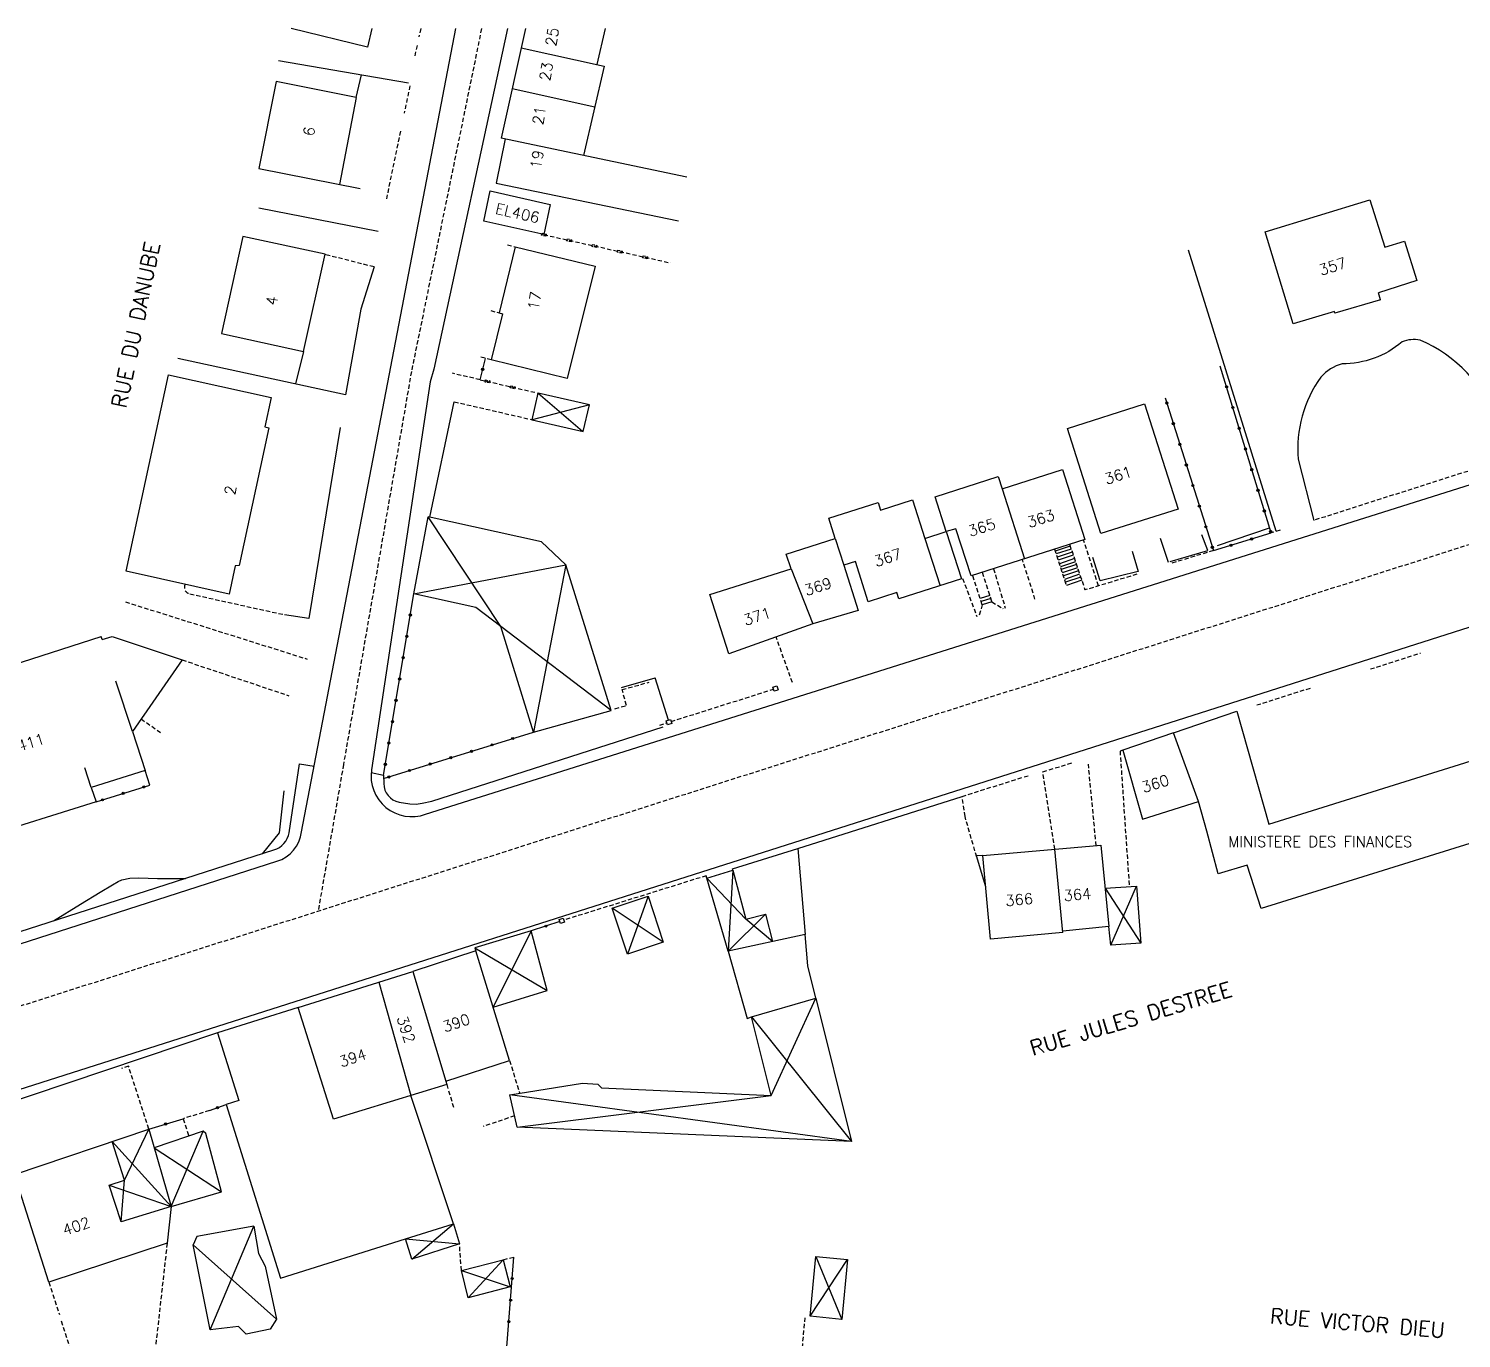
# Model space of a CAD drawing. Header units: millimetres. Extents: x 112998 to 114000, y 125000 to 126000.
# Drawn here: x 113610.8 to 113776.4, y 125848.6 to 126000 of the extents above; entities that cross this region are included whole.
import ezdxf
from ezdxf.enums import TextEntityAlignment as Align

# ---------------------------------------------------------------- set-up
doc = ezdxf.new("R2010")
doc.units = ezdxf.units.MM
doc.linetypes.add('DASHED', pattern=[0.75, 0.5, -0.25])
for name, color, linetype in [('W0001', 6, 'DASHED'), ('W0008', 7, 'CONTINUOUS'), ('W0100', 7, 'CONTINUOUS'), ('W0112', 1, 'DASHED'), ('W0310', 3, 'CONTINUOUS'), ('W0322', 7, 'CONTINUOUS'), ('W0989', 7, 'CONTINUOUS'), ('W0991', 7, 'CONTINUOUS')]:
    doc.layers.add(name, color=color, linetype=linetype)
doc.styles.get("Standard").update_dxf_attribs({"font": 'romans.shx', "width": 0.85})

# ---------------------------------------------------------------- blocks, each defined once
blk = doc.blocks.new('OH01')
at = {"layer": 'W0322', "color": 0}
for radius in [0.25, 0.15]:
    blk.add_circle((0, 0), radius, dxfattribs=at)
blk = doc.blocks.new('OH02')
at = {"layer": 'W0112', "color": 0}
for p, q in [((-0.5, 0.25), (0.5, 0.25)), ((-0.5, -0.25), (-0.5, 0.25)), ((0.5, 0.25), (0.5, -0.25)), ((0.5, -0.25), (-0.5, -0.25))]:
    blk.add_line(p, q, dxfattribs=at)

msp = doc.modelspace()

# ---------------------------------------------------------------- linework, layer by layer
at = {"layer": 'W0001'}
for points in [[(113500, 125851.92), (113516.19, 125857.25), (113964.6, 126000)], [(113663.15, 126000), (113655.04, 125960.36), (113647.19, 125914.96), (113644.26, 125898.02)]]:
    msp.add_lwpolyline(points, dxfattribs=at)
at = {"layer": 'W0008'}
for points in [[(113518.11, 125864.71), (113639.5, 125903.78, 0.290043), (113642.33, 125907.17), (113660.18, 126000)], [(113666.16, 126000), (113657.64, 125960.64), (113657.22, 125959.17), (113650.43, 125914.34, 0.567624), (113656.67, 125909.21), (113855.19, 125971.83, 0.309942), (113859.19, 125976.93), (113860.97, 126000)], [(113504.38, 125750), (113511.04, 125780.95), (113517.37, 125810.56), (113518.61, 125814.25), (113519.62, 125816.22, -0.14136), (113528.47, 125825.65), (113534.48, 125829.45), (113539.08, 125832.01), (113545.11, 125835.06, -0.14852), (113552.39, 125836.34), (113609.1, 125831.3), (113609.35, 125837.33), (113548.38, 125842.53, -0.811446), (113546.56, 125857.31), (113781.8, 125932.26), (113783.99, 125934.88, -0.1629), (113785.7, 125935.93), (113845.19, 125954.95, -0.609832), (113855.05, 125945.09), (113844.61, 125825.09, -0.414857), (113835.84, 125817.74), (113665.2, 125832.44)], [(113650.4, 125914.04), (113651.82, 125913.73), (113651.84, 125912.75, 0.349142), (113653.61, 125910.6), (113654.87, 125910.4), (113655.6, 125910.38), (113656.28, 125910.5), (113657.39, 125910.71), (113684.15, 125919.31)], [(113520.37, 125866.9), (113639.14, 125905.08, 0.272514), (113640.92, 125907.08), (113642.1, 125915.02), (113643.79, 125914.77)]]:
    msp.add_lwpolyline(points, format="xyb", dxfattribs=at)
for points in [[(113650.73, 125972.46), (113649.19, 125967.57), (113647.44, 125957.67)], [(113637.82, 125904.65), (113639.79, 125907.05), (113640.34, 125911.91)], [(113699.72, 125905.26), (113718.71, 125911.28)], [(113613.68, 125896.9), (113616.78, 125898.82), (113619.05, 125900.21), (113620.48, 125901.05), (113621.15, 125901.42), (113621.55, 125901.63), (113622.48, 125901.84), (113623.51, 125901.87), (113625.67, 125901.77), (113628.93, 125901.8)], [(113632.63, 125883.96), (113606.68, 125875.26)]]:
    msp.add_lwpolyline(points, dxfattribs=at)
at = {"layer": 'W0100'}
for points in [[(113650.47, 126000), (113649.97, 125997.88), (113641.16, 126000)], [(113668.24, 126000), (113665.43, 125987.36)], [(113677.44, 126000), (113676.5, 125995.84)], [(113667.75, 125997.8), (113677.32, 125995.66)], [(113677.32, 125995.66), (113674.94, 125985.35)], [(113648.67, 125992.05), (113639.4, 125993.9), (113637.41, 125983.83), (113649.1, 125981.53)], [(113666.7, 125993.07), (113676.24, 125990.96)], [(113648.67, 125992.05), (113646.72, 125982)], [(113665.89, 125987.26), (113664.85, 125982.15), (113685.94, 125977.79)], [(113686.88, 125982.84), (113665.43, 125987.36)], [(113670.34, 125976.2), (113663.4, 125977.74), (113664.14, 125981.27), (113671.07, 125979.69), (113670.34, 125976.2)], [(113761.76, 125967.33), (113756.99, 125965.87), (113753.76, 125976.51), (113765.86, 125980.21), (113767.58, 125974.76), (113769.86, 125975.44), (113771.29, 125970.89), (113766.84, 125969.48)], [(113642.55, 125962.69), (113645.06, 125973.92), (113635.57, 125975.98), (113633.1, 125964.78), (113642.55, 125962.69)], [(113667.05, 125974.8), (113676.29, 125972.57), (113673.07, 125959.57), (113664.28, 125961.73)], [(113667.05, 125974.8), (113665.18, 125967.16)], [(113767.09, 125968.66), (113766.84, 125969.48)], [(113767.09, 125968.66), (113761.82, 125967.13)], [(113665.57, 125967.06), (113664.28, 125961.73)], [(113665.18, 125967.16), (113665.57, 125967.06)], [(113761.82, 125967.13), (113761.76, 125967.33)], [(113638.09, 125953.99), (113638.56, 125953.85), (113635.13, 125937.96), (113634.65, 125937.92), (113633.96, 125934.64), (113622.05, 125937.29), (113626.94, 125959.98), (113638.82, 125957.39)], [(113669.02, 125954.81), (113674.9, 125953.46), (113675.63, 125956.52), (113669.02, 125954.81), (113669.68, 125957.89), (113674.81, 125953.49)], [(113675.63, 125956.52), (113669.68, 125957.89)], [(113638.82, 125957.39), (113638.09, 125953.99)], [(113723.34, 125946.82), (113725.93, 125938.74)], [(113669.15, 125918.71), (113665.38, 125930.91), (113662.48, 125933.11), (113655.33, 125934.7), (113656.98, 125943.57)], [(113665.38, 125930.91), (113656.98, 125943.57)], [(113669.15, 125918.71), (113678.14, 125921.21), (113672.9, 125938.03), (113670.07, 125940.71), (113656.98, 125943.57)], [(113704.05, 125941.09), (113705.04, 125938)], [(113714.41, 125941.09), (113716.16, 125935.62)], [(113731.21, 125940.21), (113729.48, 125939.6)], [(113731.32, 125939.86), (113729.58, 125939.31)], [(113731.45, 125939.5), (113729.71, 125938.91)], [(113655.33, 125934.7), (113672.9, 125938.03)], [(113672.9, 125938.03), (113669.15, 125918.71)], [(113731.56, 125939.16), (113729.82, 125938.56)], [(113731.7, 125938.75), (113729.96, 125938.15)], [(113731.82, 125938.39), (113730.07, 125937.8)], [(113731.93, 125938.07), (113730.18, 125937.48)], [(113698.93, 125937.59), (113701.44, 125931.2)], [(113732.05, 125937.7), (113730.3, 125937.1)], [(113732.17, 125937.35), (113730.42, 125936.75)], [(113732.3, 125936.97), (113730.54, 125936.36)], [(113732.42, 125936.61), (113730.66, 125936.02)], [(113732.54, 125936.26), (113730.77, 125935.66)], [(113721.91, 125934.5), (113720.81, 125934.14)], [(113722.02, 125934.15), (113720.93, 125933.8)], [(113722.15, 125933.76), (113721.05, 125933.42)], [(113605.03, 125906.41), (113599.64, 125923.49), (113619.17, 125929.77)], [(113620.43, 125929.77), (113628.53, 125927.05), (113622.78, 125918.77), (113624.26, 125914.26), (113618.03, 125912.3), (113618.58, 125910.64), (113605.03, 125906.41)], [(113619.28, 125929.41), (113619.17, 125929.77)], [(113619.28, 125929.41), (113620.43, 125929.77)], [(113678.14, 125921.21), (113665.38, 125930.91)], [(113622.78, 125918.77), (113620.87, 125924.59)], [(113743.15, 125918.62), (113737.29, 125916.63), (113739.56, 125908.63), (113746.04, 125910.68)], [(113618.03, 125912.3), (113617.27, 125914.57)], [(113692.22, 125902.74), (113692.17, 125902.91), (113699.72, 125905.26), (113700.55, 125895.31)], [(113730.36, 125895.54), (113722, 125894.79), (113721.12, 125904.45), (113734.77, 125905.63), (113735.69, 125896.22), (113730.34, 125895.71)], [(113730.36, 125895.54), (113729.45, 125905.17)], [(113721.12, 125904.45), (113720.37, 125904.39)], [(113721.45, 125900.81), (113720.37, 125904.39)], [(113691.68, 125893.38), (113689.21, 125901.84), (113692.22, 125902.74), (113693.7, 125897.07), (113695.98, 125897.66), (113696.78, 125894.49)], [(113693.7, 125897.07), (113689.21, 125901.84)], [(113692.22, 125902.74), (113691.68, 125893.38)], [(113682.43, 125899.75), (113680.01, 125893.04)], [(113735.25, 125900.66), (113738.88, 125900.91), (113739.38, 125894.31), (113735.89, 125894.07), (113735.69, 125896.22)], [(113735.25, 125900.66), (113739.38, 125894.31)], [(113735.89, 125894.07), (113738.88, 125900.91)], [(113684.16, 125894.42), (113678.24, 125898.37)], [(113691.68, 125893.38), (113695.98, 125897.66)], [(113696.78, 125894.49), (113693.7, 125897.07)], [(113664.49, 125886.93), (113670.73, 125888.84), (113668.89, 125895.72), (113662.39, 125893.79), (113662.48, 125893.42)], [(113668.89, 125895.72), (113664.49, 125886.93)], [(113701.79, 125887.96), (113700.87, 125891.68), (113700.55, 125895.31), (113691.68, 125893.38), (113693.86, 125885.62), (113694.37, 125885.81)], [(113659.01, 125878.37), (113666.4, 125880.76), (113662.48, 125893.42), (113655.19, 125891.03)], [(113662.39, 125893.79), (113670.73, 125888.84)], [(113651.26, 125889.8), (113654.97, 125876.71)], [(113641.94, 125886.88), (113632.63, 125883.96), (113635.08, 125876.12), (113633.62, 125875.67), (113639.9, 125855.61), (113654.37, 125860.15)], [(113696.64, 125876.71), (113701.79, 125887.96)], [(113694.37, 125885.81), (113705.94, 125871.41)], [(113659.9, 125861.89), (113654.97, 125876.71)], [(113705.94, 125871.41), (113666.43, 125876.8)], [(113667.27, 125873.05), (113696.64, 125876.71)], [(113621.87, 125866.91), (113624.69, 125872.83)], [(113627.27, 125863.86), (113633.09, 125865.57), (113631.27, 125872.32), (113630.97, 125872.59), (113625.31, 125870.67)], [(113627.27, 125863.86), (113630.97, 125872.59)], [(113627.27, 125863.86), (113621.48, 125862.09), (113620.08, 125866.33), (113621.87, 125866.91), (113620.43, 125871.39)], [(113627.27, 125863.86), (113620.43, 125871.39)], [(113625.31, 125870.67), (113633.09, 125865.57)], [(113621.48, 125862.09), (113621.87, 125866.91)], [(113620.08, 125866.33), (113627.27, 125863.86)], [(113636.83, 125861.62), (113637.38, 125858.46), (113638.14, 125856.99), (113639.43, 125850.85), (113638.72, 125849.72), (113635.95, 125849.12), (113635.04, 125850.02), (113631.78, 125849.61), (113636.83, 125861.62), (113630.24, 125860.41), (113629.82, 125859.46), (113639.43, 125850.85)], [(113655.11, 125857.78), (113659.9, 125861.89)], [(113654.37, 125860.15), (113660.6, 125859.56)], [(113631.78, 125849.61), (113629.82, 125859.46)], [(113661.59, 125853.31), (113665.66, 125857.73)], [(113701.16, 125851.2), (113705.45, 125857.75)], [(113701.8, 125858.09), (113704.81, 125850.83)], [(113660.82, 125856.49), (113666.45, 125854.6)]]:
    msp.add_lwpolyline(points, dxfattribs=at)
for points in [[(113734.76, 125941.66), (113730.88, 125953.79), (113739.81, 125956.65), (113743.71, 125944.45)], [(113691.76, 125927.74), (113689.56, 125934.59), (113698.93, 125937.59), (113698.39, 125939.28), (113704.05, 125941.09), (113703.3, 125943.43), (113709, 125945.25), (113709.29, 125944.36), (113712.98, 125945.54), (113714.41, 125941.09), (113716.88, 125941.88), (113715.59, 125945.91), (113722.88, 125948.25), (113723.34, 125946.82), (113730.32, 125949.06), (113732.91, 125940.97), (113719.75, 125936.76), (113718, 125942.2), (113716.88, 125941.88), (113718.63, 125936.41), (113711.38, 125934.09), (113711.15, 125934.83), (113707.86, 125933.77), (113706.37, 125938.42), (113705.04, 125938), (113706.71, 125932.77), (113701.44, 125931.2)], [(113748.33, 125902.32), (113747.02, 125907.27), (113746.03, 125910.69), (113743.15, 125918.62), (113750.49, 125921.11), (113754.19, 125908.07), (113779.41, 125915.96), (113782.12, 125907.3), (113753.29, 125898.33), (113751.68, 125903.33)], [(113678.24, 125898.37), (113682.43, 125899.75), (113684.16, 125894.42), (113680.01, 125893.04)], [(113646.03, 125873.98), (113641.94, 125886.88), (113655.19, 125891.03), (113659.12, 125877.98)], [(113667.27, 125873.05), (113666.43, 125876.8), (113674.84, 125878.14), (113676.59, 125878), (113677.02, 125877.58), (113696.64, 125876.71), (113694.37, 125885.81), (113701.79, 125887.96), (113705.94, 125871.41)], [(113613.13, 125855.15), (113609.15, 125867.58), (113624.69, 125872.83), (113627.27, 125863.86), (113626.8, 125859.64)], [(113655.11, 125857.78), (113654.37, 125860.15), (113659.9, 125861.89), (113660.6, 125859.56)], [(113660.82, 125856.49), (113665.66, 125857.73), (113666.45, 125854.6), (113661.59, 125853.31)], [(113701.16, 125851.2), (113701.8, 125858.09), (113705.45, 125857.75), (113704.81, 125850.83)]]:
    msp.add_lwpolyline(points, close=True, dxfattribs=at)
at = {"layer": 'W0112'}
for points in [[(113656.12, 126000), (113655.91, 125999.05)], [(113655.69, 125998.07), (113655.37, 125996.61)], [(113654.88, 125993.41), (113654.21, 125990.23)], [(113653.78, 125988.14), (113652.15, 125980.33)], [(113670.34, 125976.2), (113685, 125972.93)], [(113666.14, 125975.02), (113667.05, 125974.8)], [(113650.73, 125972.46), (113645.05, 125973.9)], [(113664.21, 125967.41), (113665.18, 125967.16)], [(113664.28, 125961.73), (113662.87, 125962.08)], [(113662.99, 125959.43), (113659.78, 125960.17)], [(113662.99, 125959.43), (113669.68, 125957.89)], [(113659.99, 125956.88), (113669.02, 125954.81)], [(113759.56, 125943.26), (113782.18, 125950.47)], [(113755.48, 125942.05), (113754.43, 125941.72)], [(113729.4, 125939.85), (113730.77, 125935.66)], [(113731.14, 125940.41), (113732.92, 125935.13)], [(113734.48, 125935.6), (113732.75, 125940.93)], [(113747.76, 125939.68), (113742.85, 125938.19)], [(113727.14, 125934.06), (113725.69, 125938.67)], [(113718.77, 125936.46), (113720.42, 125932.07)], [(113721.05, 125933.42), (113719.94, 125936.83)], [(113721.05, 125937.18), (113722.15, 125933.76)], [(113722.34, 125937.59), (113723.7, 125933.04)], [(113738.92, 125936.94), (113732.92, 125935.13)], [(113629.43, 125934.68), (113640.38, 125932.27)], [(113621.98, 125933.75), (113642.99, 125927.15)], [(113721.05, 125933.42), (113720.66, 125932.14)], [(113722.15, 125933.76), (113723.46, 125932.97)], [(113699.09, 125924.43), (113697.21, 125929.69)], [(113765.92, 125926), (113771.71, 125927.83)], [(113628.53, 125927.05), (113640.89, 125922.91)], [(113679.4, 125923.61), (113682.52, 125924.48)], [(113679.91, 125921.78), (113679.4, 125923.61)], [(113685.06, 125919.93), (113696.89, 125923.66)], [(113696.82, 125923.9), (113697.29, 125924.05)], [(113696.97, 125923.42), (113696.82, 125923.9)], [(113697.44, 125923.57), (113696.97, 125923.42)], [(113697.29, 125924.05), (113697.44, 125923.57)], [(113752.78, 125921.84), (113759.08, 125923.83)], [(113678.58, 125921.41), (113679.91, 125921.78)], [(113623.79, 125920.23), (113626.2, 125918.55)], [(113683.75, 125919.52), (113684.58, 125919.78)], [(113684.51, 125920.02), (113684.99, 125920.17)], [(113684.66, 125919.54), (113684.51, 125920.02)], [(113685.14, 125919.69), (113684.66, 125919.54)], [(113684.99, 125920.17), (113685.14, 125919.69)], [(113737.29, 125916.63), (113736.97, 125916.52), (113738.04, 125900.85)], [(113729.45, 125905.17), (113728.05, 125914.11), (113731.59, 125915.22)], [(113734.22, 125905.58), (113733.31, 125915)], [(113720.4, 125904.26), (113719.05, 125908.95), (113718.71, 125911.28), (113726.42, 125913.69)], [(113689.21, 125901.84), (113689.13, 125902.1), (113672.66, 125896.97)], [(113672.11, 125897.05), (113672.58, 125897.21)], [(113672.27, 125896.57), (113672.11, 125897.05)], [(113672.74, 125896.73), (113672.27, 125896.57)], [(113672.58, 125897.21), (113672.74, 125896.73)], [(113624.69, 125872.83), (113622.35, 125880.1), (113621.54, 125879.84)], [(113666.4, 125880.76), (113667.54, 125876.98)], [(113659.12, 125877.98), (113659.94, 125875.28)], [(113631.68, 125874.97), (113628.66, 125874.03), (113629.29, 125872.02)], [(113666.97, 125874.35), (113663.33, 125873.13)], [(113626.8, 125859.64), (113624.57, 125839.68), (113617.89, 125840.25)], [(113660.82, 125856.49), (113660.6, 125859.56)], [(113665.66, 125857.73), (113666.9, 125858.04)], [(113613.13, 125855.15), (113614.34, 125851.39)], [(113614.56, 125850.65), (113617.89, 125840.25)], [(113698.95, 125832.62), (113700.55, 125851.01)]]:
    msp.add_lwpolyline(points, dxfattribs=at)
msp.add_arc((113629.58, 125935.44), 0.781, 155.0068, 258.5852, dxfattribs=at)
at = {"layer": 'W0310'}
for points in [[(113654.69, 125993.7), (113639.66, 125996.27)], [(113648.67, 125992.05), (113649.26, 125994.67)], [(113651.19, 125976.54), (113637.41, 125979.26)], [(113755.02, 125941.91), (113744.89, 125974.4)], [(113642.55, 125962.69), (113641.64, 125958.94)], [(113647.44, 125957.67), (113628.02, 125961.87)], [(113657.17, 125943.54), (113659.99, 125956.88)], [(113646.82, 125953.9), (113643.18, 125931.83), (113640.38, 125932.27)], [(113741.62, 125941.1), (113742.54, 125938.35)], [(113742.78, 125938.43), (113747.12, 125939.71), (113746.41, 125941.49)], [(113748.25, 125940.27), (113754.24, 125942.33)], [(113738.37, 125939.62), (113739.08, 125937.26)], [(113739.08, 125937.26), (113734.66, 125936.2), (113733.83, 125938.88)], [(113679.33, 125923.85), (113683.21, 125924.97)], [(113684.75, 125920.09), (113683.21, 125924.97)]]:
    msp.add_lwpolyline(points, dxfattribs=at)
at = {"layer": 'W0322'}
for points in [[(113662.99, 125959.43), (113663.6, 125961.9)], [(113742.2, 125957.32), (113747.76, 125939.68), (113754.43, 125941.72), (113748.56, 125961)], [(113651.82, 125913.73), (113655.33, 125934.7)], [(113651.83, 125913.34), (113669.15, 125918.71)], [(113618.58, 125910.64), (113624.81, 125912.59), (113624.26, 125914.26)], [(113672.19, 125896.81), (113668.89, 125895.72)], [(113631.68, 125874.97), (113633.62, 125875.67)], [(113624.69, 125872.83), (113628.66, 125874.03)], [(113665.11, 125835.31), (113666.9, 125858.04)]]:
    msp.add_lwpolyline(points, dxfattribs=at)
at = {"layer": 'W0989'}
msp.add_lwpolyline([(113782.18, 125950.47), (113780.62, 125954.62, 0.204349), (113771.66, 125963.99, 0.155587), (113769.58, 125963.8, -0.180449), (113762.64, 125961.27, 0.137385), (113760.2, 125959.74, 0.177806), (113757.57, 125950.23), (113759.38, 125943.17)], format="xyb", dxfattribs=at)

# ---------------------------------------------------------------- block references
at = {"layer": 'W0112', "xscale": 0.5, "yscale": 0.5}
for p, rotation in [((113670.36, 125976.19), 347.4462034594035), ((113673.29, 125975.54), 347.4462034594035), ((113676.21, 125974.89), 347.4462034594035), ((113679.14, 125974.23), 347.4462034594035), ((113682.07, 125973.58), 347.4462034594035), ((113663.83, 125959.23), 347.0654228431922), ((113666.75, 125958.56), 347.0654228431922)]:
    msp.add_blockref('OH02', p, dxfattribs=dict(at, rotation=rotation))
at = {"layer": 'W0322', "yscale": 0.5}
for p, xscale, rotation in [((113663.29, 125960.63), 0.5, 76.24704797120766), ((113749.29, 125958.6), 0.5, 106.925190992519), ((113742.39, 125956.74), 0.4999999999999999, 287.4888269704485), ((113750.02, 125956.21), 0.5, 106.925190992519), ((113743.14, 125954.35), 0.4999999999999999, 287.4888269704485), ((113750.75, 125953.82), 0.5, 106.925190992519), ((113743.89, 125951.97), 0.4999999999999999, 287.4888269704485), ((113751.47, 125951.43), 0.5, 106.925190992519), ((113744.64, 125949.58), 0.4999999999999999, 287.4888269704485), ((113752.2, 125949.04), 0.5, 106.925190992519), ((113745.39, 125947.2), 0.4999999999999999, 287.4888269704485), ((113752.93, 125946.65), 0.5, 106.925190992519), ((113746.14, 125944.82), 0.4999999999999999, 287.4888269704485), ((113753.66, 125944.25), 0.5, 106.925190992519), ((113746.89, 125942.43), 0.4999999999999999, 287.4888269704485), ((113752.18, 125941.03), 0.5, 17.03109650995756), ((113754.39, 125941.86), 0.5, 106.925190992519), ((113747.65, 125940.05), 0.4999999999999999, 287.4888269704485), ((113749.79, 125940.3), 0.5, 17.03109650995756), ((113654.92, 125932.24), 0.5, 80.49924393848427), ((113654.51, 125929.77), 0.5, 80.49924393848427), ((113654.09, 125927.31), 0.5, 80.49924393848427), ((113653.68, 125924.84), 0.5, 80.49924393848427), ((113653.27, 125922.38), 0.5, 80.49924393848427), ((113652.86, 125919.91), 0.5, 80.49924393848427), ((113666.76, 125917.97), 0.4999999999999999, 17.23618195748584), ((113652.44, 125917.44), 0.5, 80.49924393848427), ((113661.99, 125916.49), 0.4999999999999999, 17.23618195748584), ((113664.38, 125917.23), 0.4999999999999999, 17.23618195748584), ((113652.03, 125914.98), 0.5, 80.49924393848427), ((113657.21, 125915.01), 0.4999999999999999, 17.23618195748584), ((113659.6, 125915.75), 0.4999999999999999, 17.23618195748584), ((113652.44, 125913.52), 0.4999999999999999, 17.23618195748584), ((113654.82, 125914.27), 0.4999999999999999, 17.23618195748584), ((113621.71, 125911.62), 0.5, 17.36017486514121), ((113624.1, 125912.37), 0.5, 17.36017486514121), ((113619.33, 125910.88), 0.5, 17.36017486514121), ((113670.58, 125896.28), 0.5, 198.2462350980222), ((113632.63, 125875.31), 0.5, 19.72974529158851), ((113626.63, 125873.41), 0.5, 16.7619944350589), ((113666.7, 125855.55), 0.5, 85.49873473535438), ((113666.51, 125853.06), 0.5, 85.49873473535438), ((113666.31, 125850.57), 0.5, 85.49873473535438)]:
    msp.add_blockref('OH01', p, dxfattribs=dict(at, xscale=xscale, rotation=rotation))

# ---------------------------------------------------------------- texts
at = {"layer": 'W0989'}
for s, rotation, p in [('RUE DU DANUBE', 78.369, (113623.16, 125965.77)), ('RUE JULES DESTREE', 16.6709, (113738.24, 125885.59)), ('RUE VICTOR DIEU', 355.228, (113764.42, 125850.41))]:
    msp.add_text(s, height=1.75, rotation=rotation, dxfattribs=at).set_placement(p, align=Align.MIDDLE)
at = {"layer": 'W0991'}
for s, rotation, p in [('25', 80.7726, (113671.76, 125997.9)), ('23', 80.7726, (113671.07, 125993.9)), ('21', 80.7726, (113670.26, 125988.82)), ('6', 80.7726, (113643.75, 125987.5)), ('19', 80.7726, (113670, 125983.73)), ('EL406', 347.4462, (113664.67, 125978.63)), ('357', 17.747, (113760.21, 125971.44)), ('17', 80.7726, (113669.73, 125967.4)), ('4', 80.7726, (113639.45, 125967.93)), ('361', 17.747, (113735.42, 125947.31)), ('2', 80.7726, (113634.64, 125946.03)), ('363', 17.747, (113726.48, 125942.3)), ('365', 17.747, (113719.64, 125941.27)), ('367', 17.747, (113708.78, 125937.79)), ('369', 17.747, (113700.71, 125934.44)), ('371', 17.747, (113693.67, 125931)), ('411', 17.2041, (113609.7, 125916.45)), ('360', 17.5908, (113739.71, 125911.67)), ('366', 4.9179, (113723.76, 125898.59)), ('364', 4.9179, (113730.5, 125899.17)), ('392', 288.66, (113653.32, 125885.67)), ('390', 18.66, (113658.9, 125883.99)), ('394', 18.66, (113646.94, 125879.95)), ('402', 18.66, (113614.97, 125860.5))]:
    msp.add_text(s, height=1.25, rotation=rotation, dxfattribs=at).set_placement(p)
msp.add_text('MINISTERE DES FINANCES', height=1.25, dxfattribs=at).set_placement((113749.49, 125905.41))

doc.saveas('drawing.dxf')
